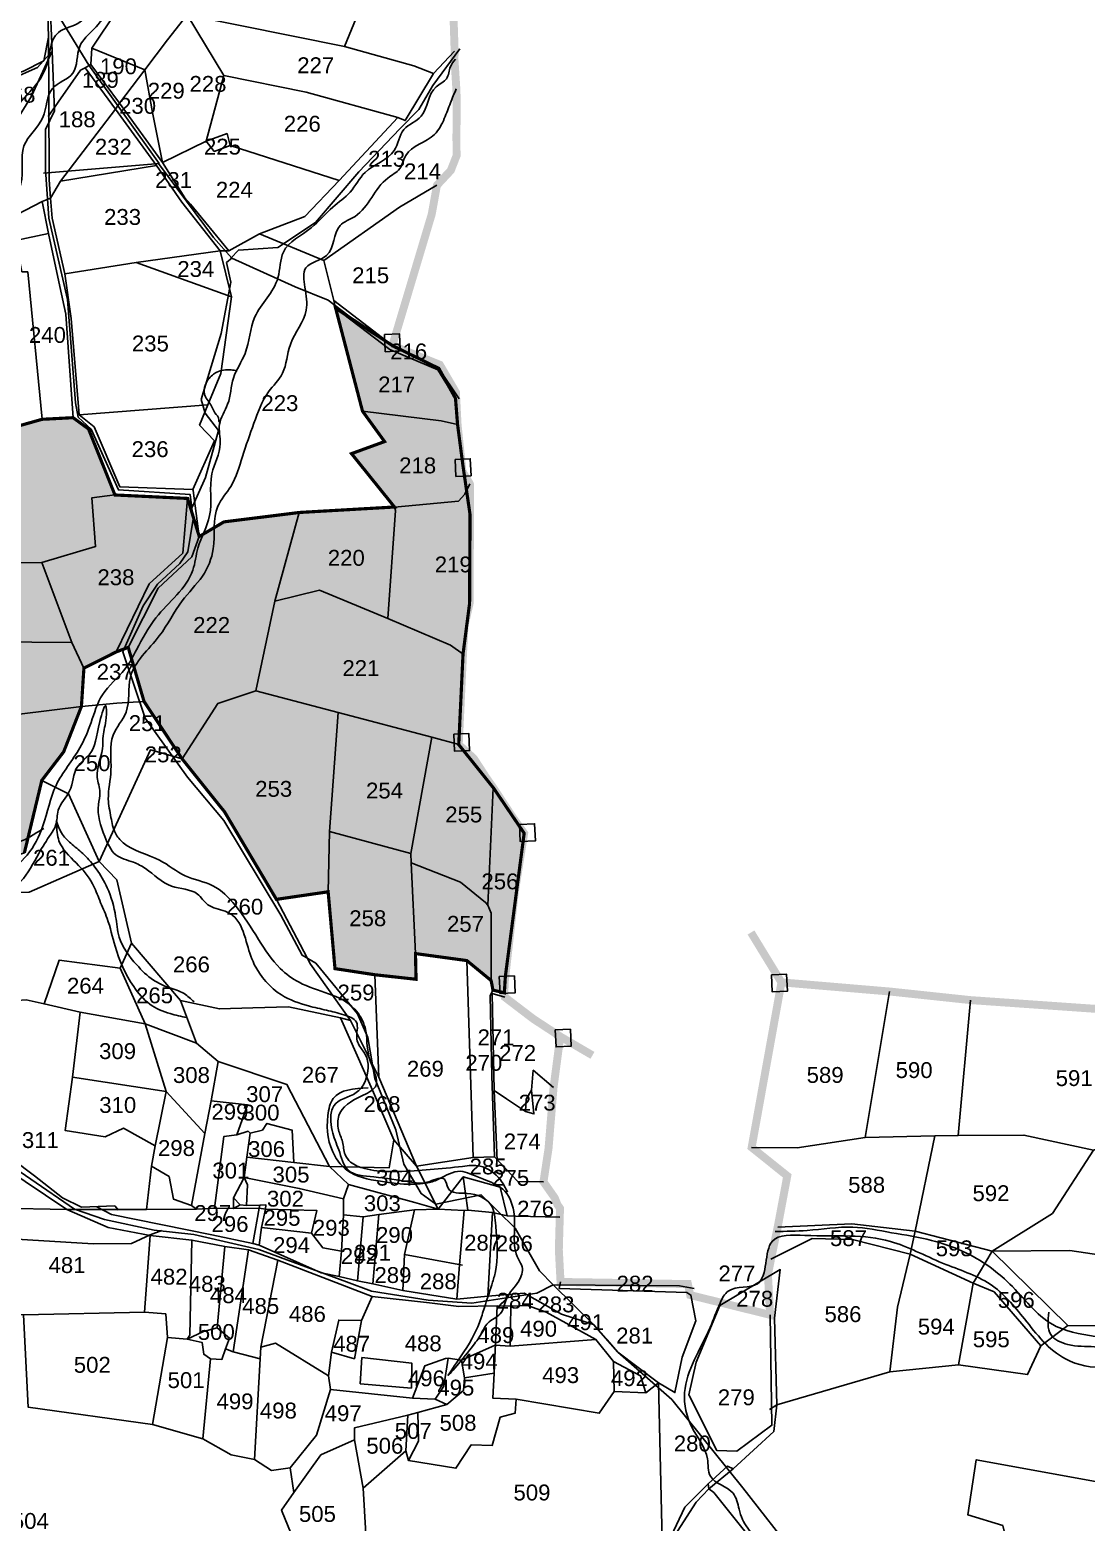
# Model space of a CAD drawing. Header units: inches. Extents: x 215816 to 245985, y 1583903 to 1595496.
# Drawn here: x 220175 to 221506, y 1591060 to 1592941 of the extents above; entities that cross this region are included whole.
import ezdxf
from ezdxf.enums import TextEntityAlignment as Align

# ---------------------------------------------------------------- set-up
doc = ezdxf.new("R2010")
doc.units = ezdxf.units.IN
doc.header["$MEASUREMENT"] = 0
doc.linetypes.add('ACAD_ISO03W100', pattern=[30, 12, -18])
for name, color, linetype in [('PLOT', 7, 'Continuous'), ('PLOTS NO', 7, 'Continuous'), ('ROAD', 1, 'Continuous'), ('STREAM', 4, 'Continuous'), ('VILLAGE BOUNDARY STONES', 1, 'Continuous'), ('VILLAGE BOUNDRY', 5, 'Continuous'), ('WUA -18', 3, 'Continuous')]:
    doc.layers.add(name, color=color, linetype=linetype)
doc.styles.get("Standard").update_dxf_attribs({"font": 'arial.ttf'})

msp = doc.modelspace()

# ---------------------------------------------------------------- hatches: boundary and pattern name
at = {"layer": 'PLOTS NO', "true_color": 0xa953a0}
h = msp.add_hatch(dxfattribs=at)
h.set_pattern_fill('ANSI31', color=215)
h.set_pattern_definition([(45, (0, 0), (-0.088388347648, 0.088388347648), [])])
h.paths.add_polyline_path([(219441.66712, 1591708.87065), (219470.60062, 1591798.39702), (219494.70745, 1591864.31565), (219509.18779, 1591911.7982), (219534.53348, 1591948.39123), (219537.81663, 1591952.25662), (219590.53406, 1591959.80847), (219617.65489, 1592011.04776), (219680.25442, 1592134.72129), (219697.43788, 1592151.76064), (219725.11271, 1592186.86885), (219752.43461, 1592230.55651), (219781.61884, 1592231.85958), (219809.06299, 1592279.57669), (219837.70397, 1592352.58557), (219883.89281, 1592358.64964), (219884.16386, 1592367.41228), (219895.21591, 1592541.63476), (219962.39773, 1592626.34209), (220025.20686, 1592653.64893), (220059.3187, 1592657.31302), (220086.51441, 1592670.68995), (220095.82113, 1592649.21114), (220051.20919, 1592621.31671), (220022.28261, 1592621.68557), (220004.41242, 1592612.58558), (220018.22205, 1592578.66546), (220028.64912, 1592561.97161), (220019.57566, 1592527.02976), (220016.59009, 1592489.7031), (220032.16413, 1592438.5934), (220052.4089, 1592439.16526), (220076.6151, 1592417.99642), (220190.44138, 1592450.09326), (220229.41132, 1592452.11039), (220248.8134, 1592437.89613), (220282.1631, 1592354.71345), (220373.69435, 1592350.34022), (220388.34985, 1592302.38162), (220419.53654, 1592320.80405), (220514.41793, 1592332.64372), (220634.35392, 1592339.53015), (220580.2183, 1592406.80597), (220621.88305, 1592421.99968), (220594.06781, 1592460.37138), (220560.23501, 1592590.05614), (220631.75937, 1592543.04888), (220690.26346, 1592514.2176), (220711.24998, 1592476.45909), (220713.8652, 1592443.35546), (220720.68341, 1592391.40297), (220729.59502, 1592329.89487), (220728.98391, 1592217.92842), (220720.72271, 1592154.07196), (220715.33527, 1592040.07082), (220758.88871, 1591985.73478), (220797.77086, 1591928.34778), (220774.07985, 1591748.09693), (220772.81468, 1591727.27974), (220758.45053, 1591730.64519), (220756.16311, 1591742.69422), (220725.58587, 1591767.88886), (220660.81642, 1591776.71608), (220661.55069, 1591744.33901), (220609.72756, 1591750.0203), (220559.41458, 1591757.72339), (220550.78284, 1591854.56788), (220485.59717, 1591845.04937), (220420.27635, 1591955.30234), (220366.71269, 1592022.174), (220318.77569, 1592094.48097), (220298.84951, 1592162.6384), (220283.51698, 1592156.80369), (220243.04457, 1592136.4884), (220239.90292, 1592088.15059), (220217.54477, 1592031.01012), (220189.98733, 1591994.98275), (220168.0427, 1591903.64825), (220055.38908, 1591851.02405), (219945.98416, 1591762.08612), (219857.25224, 1591623.23281), (219834.37568, 1591640.44105), (219802.66254, 1591651.61498), (219775.48284, 1591649.66489), (219690.04603, 1591671.13169), (219599.5175, 1591689.18622), (219546.4423, 1591686.99853), (219496.79148, 1591697.30306)])

# ---------------------------------------------------------------- linework, layer by layer
at = {"layer": 'PLOT'}
for points in [[(220118.4699, 1592872.01492), (220166.94002, 1592888.89249), (220192.39849, 1592901.92066), (220198.47202, 1592931.8082), (220197.59034, 1592961.60953), (220197.31797, 1592982.80859), (220194.66177, 1592997.04944), (220193.79604, 1593021.46669), (220199.75509, 1593023.75205), (220199.30923, 1593038.76471), (220211.58539, 1593045.37072), (220229.07053, 1593094.85777), (220266.2423, 1593094.13476), (220277.92367, 1593058.75771), (220260.03024, 1593032.15665), (220216.10119, 1592985.19407), (220201.08071, 1592984.74776), (220197.31797, 1592982.80859)], [(220625.56405, 1593051.66275), (220571.37003, 1592920.09952), (220658.95668, 1592895.43378), (220683.67189, 1592885.87785), (220710.18544, 1592913.86165)], [(220373.00179, 1592959.82967), (220348.27419, 1592928.45774), (220319.68893, 1592890.38515), (220287.70649, 1592848.59999), (220282.85527, 1592840.81887), (220213.67132, 1592750.27767), (220200.9437, 1592728.71361), (220190.5006, 1592724.70871), (220086.51441, 1592670.68995)], [(220120.83844, 1592073.453), (220239.90292, 1592088.15059), (220284.4331, 1592092.27286), (220318.77569, 1592094.48097), (220298.84951, 1592162.6384), (220336.52836, 1592237.12967), (220379.10224, 1592276.81534), (220388.34985, 1592302.38162), (220380.58697, 1592360.2865), (220380.07725, 1592361.45197), (220407.73043, 1592422.89866), (220388.84462, 1592442.64674), (220399.17969, 1592468.29803), (220415.44081, 1592507.83145), (220429.13397, 1592604.47909), (220414.61807, 1592662.22042), (220366.61113, 1592723.64028), (220334.60693, 1592769.89205), (220282.85527, 1592840.81887), (220244.41832, 1592893.1896), (220251.88632, 1592897.34651), (220253.22087, 1592917.87283), (220285.54368, 1592965.99331)], [(220571.37003, 1592920.09952), (220373.00179, 1592959.82967), (220419.23419, 1592883.38844), (220523.22715, 1592862.4036), (220638.46788, 1592830.48801), (220647.94819, 1592826.60215), (220683.67189, 1592885.87785)], [(220198.47202, 1592931.8082), (220198.71446, 1592857.3814), (220199.45025, 1592751.73462), (220200.9437, 1592728.71361), (220203.08522, 1592703.56613), (220218.94597, 1592633.39681), (220227.12517, 1592577.00392), (220236.88206, 1592455.77592), (220255.81291, 1592440.44955), (220288.12545, 1592365.08319), (220380.07725, 1592361.45197)], [(220253.22087, 1592917.87283), (220319.68893, 1592890.38515), (220329.27669, 1592836.90821), (220341.95437, 1592773.56997), (220397.18601, 1592800.47762), (220419.23419, 1592883.38844)], [(220244.41832, 1592893.1896), (220238.8105, 1592889.97815), (220197.97078, 1592831.8123)], [(220638.46788, 1592830.48801), (220564.62249, 1592750.87837), (220521.20533, 1592705.75715), (220464.29569, 1592683.93837), (220425.53986, 1592662.24977), (220377.19843, 1592721.39265), (220370.0484, 1592729.01131), (220341.95437, 1592773.56997), (220287.70649, 1592848.59999), (220251.88632, 1592897.34651)], [(220397.18601, 1592800.47762), (220423.37422, 1592810.17888), (220427.44949, 1592795.16542), (220407.35365, 1592787.69101), (220397.18601, 1592800.47762)], [(220427.44949, 1592795.16542), (220564.62249, 1592750.87837)], [(220213.67132, 1592750.27767), (220334.60693, 1592769.89205)], [(220634.35392, 1592339.53015), (220580.2183, 1592406.80597), (220621.88305, 1592421.99968), (220594.06781, 1592460.37138), (220560.23501, 1592590.05614), (220557.85415, 1592599.6963), (220545.47448, 1592650.30417), (220640.75032, 1592717.53466), (220687.87665, 1592745.00466)], [(220190.5006, 1592724.70871), (220198.35423, 1592684.44707), (220212.8559, 1592617.31735), (220220.27119, 1592582.51042), (220229.41132, 1592452.11039), (220248.8134, 1592437.89613), (220282.1631, 1592354.71345), (220373.69435, 1592350.34022), (220367.64849, 1592281.24448), (220325.34359, 1592242.54267), (220283.51698, 1592156.80369), (220243.04457, 1592136.4884)], [(220198.35423, 1592684.44707), (220156.79067, 1592675.39183), (220164.85195, 1592635.94046), (220172.2605, 1592635.79919), (220190.44138, 1592450.09326), (220229.41132, 1592452.11039)], [(220218.94597, 1592633.39681), (220308.97677, 1592647.66605), (220414.61807, 1592662.22042), (220425.53986, 1592662.24977), (220464.29569, 1592683.93837), (220545.47448, 1592650.30417)], [(220308.97677, 1592647.66605), (220429.13397, 1592604.47909)], [(220236.88206, 1592455.77592), (220399.17969, 1592468.29803)], [(220190.44138, 1592450.09326), (220076.6151, 1592417.99642)], [(220594.06781, 1592460.37138), (220693.20095, 1592448.10735), (220713.8652, 1592443.35546)], [(219945.98416, 1591762.08612), (219994.8138, 1591802.29679), (220055.38908, 1591851.02405), (220117.01114, 1591852.45564), (220174.20642, 1591854.09281), (220262.35538, 1591892.568), (220326.94256, 1592033.38072), (220366.71269, 1592022.174), (220411.63348, 1592091.80909), (220459.66854, 1592108.00204), (220483.6322, 1592220.78122), (220514.41793, 1592332.64372), (220634.35392, 1592339.53015), (220715.12874, 1592346.92469), (220723.14634, 1592355.57814), (220729.36018, 1592368.75846)], [(220189.92746, 1592269.70547), (220257.66545, 1592289.7606), (220253.10397, 1592351.24828), (220282.1631, 1592354.71345)], [(220626.13281, 1592199.10065), (220635.84406, 1592335.08398), (220634.35392, 1592339.53015)], [(220388.34985, 1592302.38162), (220419.53654, 1592320.80405), (220514.41793, 1592332.64372)], [(219809.06299, 1592279.57669), (219928.98654, 1592260.88825), (220025.26147, 1592229.501), (220040.56592, 1592221.70896), (220056.85922, 1592221.76734), (220082.29712, 1592213.91038), (220126.694, 1592169.50103), (220227.82899, 1592168.64694)], [(220332.92628, 1591534.58213), (220346.78545, 1591602.87538), (220320.39782, 1591688.3022), (220288.76966, 1591758.41843), (220302.94057, 1591789.84809), (220284.63059, 1591869.44595), (220262.35538, 1591892.568), (220223.60729, 1591977.94636), (220189.98733, 1591994.98275), (220217.54477, 1592031.01012), (220239.90292, 1592088.15059), (220243.04457, 1592136.4884), (220227.82899, 1592168.64694), (220189.92746, 1592269.70547), (220029.97692, 1592267.33049)], [(220720.72271, 1592154.07196), (220705.10332, 1592165.53504), (220626.13281, 1592199.10065), (220540.02871, 1592234.85553), (220483.6322, 1592220.78122)], [(220318.77569, 1592094.48097), (220366.71269, 1592022.174), (220420.27635, 1591955.30234), (220485.59717, 1591845.04937), (220528.43388, 1591763.43536), (220578.942, 1591692.44747), (220566.39088, 1591695.66897)], [(220681.61567, 1592049.45835), (220563.30049, 1592080.3852), (220459.66854, 1592108.00204)], [(220563.30049, 1592080.3852), (220552.46286, 1591930.7749), (220550.78284, 1591854.56788), (220559.41458, 1591757.72339), (220609.72756, 1591750.0203), (220661.55069, 1591744.33901), (220660.81642, 1591776.71608)], [(220733.59753, 1591519.5928), (220725.58587, 1591767.88886), (220660.81642, 1591776.71608), (220655.36168, 1591891.27944), (220655.17461, 1591902.75431), (220681.61567, 1592049.45835), (220715.33527, 1592040.07082)], [(219962.74121, 1591891.01343), (220043.62939, 1591895.39662), (220054.64545, 1591873.51345), (220088.08281, 1591878.47458), (220116.49022, 1591886.49404), (220168.0427, 1591903.64825), (220189.98733, 1591994.98275)], [(220655.36168, 1591891.27944), (220717.73527, 1591866.92142), (220749.15935, 1591841.21384), (220751.89018, 1591837.62588), (220758.88871, 1591985.73478)], [(220552.46286, 1591930.7749), (220655.17461, 1591902.75431)], [(220485.59717, 1591845.04937), (220550.78284, 1591854.56788)], [(220751.89018, 1591837.62588), (220756.37706, 1591827.46027), (220756.16311, 1591742.69422), (220725.58587, 1591767.88886)], [(220822.11779, 1591489.05418), (220789.61101, 1591489.3252), (220760.43309, 1591520.48758), (220733.59753, 1591519.5928), (220662.25859, 1591508.82222), (220633.67286, 1591541.91511), (220606.76791, 1591604.528), (220566.39088, 1591695.66897), (220500.69714, 1591709.56356), (220456.03603, 1591708.48733), (220413.86873, 1591707.00543), (220364.90906, 1591717.54282), (220302.94057, 1591789.84809)], [(220192.88653, 1591713.17828), (220211.9018, 1591768.5985), (220288.76966, 1591758.41843)], [(220609.72756, 1591750.0203), (220614.63274, 1591621.13966)], [(220756.16311, 1591742.69422), (220758.45053, 1591730.64519), (220772.81468, 1591727.27974)], [(219946.12316, 1591716.16878), (220022.20234, 1591732.91587), (220060.60813, 1591726.28683), (220099.45386, 1591726.80763), (220147.62529, 1591716.92222), (220170.18295, 1591718.38452), (220192.88653, 1591713.17828), (220238.19318, 1591703.04115), (220320.39782, 1591688.3022), (220384.88252, 1591663.71002), (220412.03401, 1591640.49761), (220498.792, 1591611.90616), (220552.51714, 1591508.51581), (220576.61101, 1591485.77369), (220659.84033, 1591462.86414), (220689.35994, 1591454.62467), (220721.09715, 1591495.33368), (220767.45708, 1591482.26926), (220776.35297, 1591446.25691), (220787.30369, 1591445.83563), (220842.63528, 1591444.58415)], [(220364.90906, 1591717.54282), (220384.88252, 1591663.71002)], [(220758.45053, 1591730.64519), (220755.04999, 1591723.64435), (220756.97662, 1591622.89394), (220760.43309, 1591520.48758)], [(220763.75324, 1591516.07777), (220760.10889, 1591604.09607), (220757.43931, 1591726.23919), (220773.28174, 1591721.88123)], [(221258.16405, 1591728.91215), (221227.65797, 1591544.98784)], [(221344.47069, 1591547.56492), (221360.14209, 1591718.06779)], [(220238.19318, 1591703.04115), (220228.55648, 1591620.99998), (220219.5371, 1591553.72737), (220269.99875, 1591545.85674), (220293.09837, 1591556.64373), (220332.92628, 1591534.58213)], [(220578.942, 1591692.44747), (220614.63274, 1591621.13966), (220662.25859, 1591508.82222), (220689.35994, 1591454.62467)], [(220412.03401, 1591640.49761), (220403.56407, 1591591.10998), (220395.28863, 1591549.97104), (220378.70971, 1591459.13724)], [(219857.25224, 1591623.23281), (219900.56497, 1591592.18669), (219951.79141, 1591576.99478), (219967.70098, 1591572.88257), (220027.8415, 1591554.56633), (220069.0535, 1591545.20565), (220093.49178, 1591545.36342), (220111.86684, 1591541.828), (220127.52106, 1591536.45986), (220180.93457, 1591496.74964), (220216.12732, 1591468.76334), (220240.0195, 1591457.10748), (220281.85831, 1591458.91425), (220286.64791, 1591453.36385)], [(220346.78545, 1591602.87538), (220228.55648, 1591620.99998)], [(220807.0406, 1591604.37803), (220809.17824, 1591629.70994), (220834.81793, 1591608.10208)], [(220346.78545, 1591602.87538), (220395.28863, 1591549.97104)], [(220760.10889, 1591604.09607), (220775.71144, 1591593.63855), (220799.5758, 1591577.50368), (220810.08231, 1591574.5555), (220807.0406, 1591604.37803), (220800.34942, 1591593.37171), (220799.5758, 1591577.50368)], [(220435.61674, 1591548.08332), (220448.96435, 1591586.26268), (220403.56407, 1591591.10998)], [(220384.86901, 1591454.77618), (220407.77044, 1591455.75633), (220431.50536, 1591455.46624), (220431.60957, 1591468.99337), (220445.15907, 1591494.32012), (220448.28657, 1591520.11189), (220452.33034, 1591550.21858), (220450.19405, 1591552.77492), (220435.61674, 1591548.08332), (220419.39082, 1591546.34867), (220407.77044, 1591455.75633)], [(220452.33034, 1591550.21858), (220467.98255, 1591554.19168), (220473.6657, 1591562.72596), (220505.58692, 1591554.05303), (220507.61503, 1591513.2369), (220448.28657, 1591520.11189)], [(221258.70333, 1591249.76825), (221268.10184, 1591330.92575), (221283.9575, 1591397.7003), (221290.26793, 1591426.74186), (221315.0751, 1591547.0063), (221227.65797, 1591544.98784), (221141.87404, 1591531.7341), (221084.42155, 1591532.43746)], [(222439.51024, 1591550.74282), (222322.04082, 1591463.01696), (222207.84107, 1591401.10307), (222221.94043, 1591381.32101), (222077.18785, 1591286.60781), (222026.40097, 1591269.45637), (222009.19822, 1591290.81063), (221996.00758, 1591306.69572), (221939.68355, 1591282.51213), (221859.65583, 1591281.55313), (221777.46001, 1591271.08033), (221701.42641, 1591278.52652), (221633.68969, 1591306.13987), (221482.7369, 1591307.92821), (221387.43406, 1591401.79817), (221290.26793, 1591426.74186), (221210.47742, 1591435.96055), (221117.22777, 1591431.99452)], [(221315.0751, 1591547.0063), (221344.47069, 1591547.56492), (221427.43782, 1591547.87692), (221515.28005, 1591529.10991), (221602.10983, 1591554.39476)], [(220328.10982, 1591508.86852), (220332.92628, 1591534.58213)], [(220552.51714, 1591508.51581), (220627.66985, 1591506.53528), (220633.67286, 1591541.91511)], [(221515.28005, 1591529.10991), (221463.46125, 1591449.20012), (221387.43406, 1591401.79817), (221363.40107, 1591361.41832), (221345.03228, 1591258.29301)], [(219410.62196, 1591450.13461), (219552.34135, 1591450.02437), (219619.76329, 1591450.71669), (219729.35997, 1591452.62979), (219922.3516, 1591453.63229), (220010.18069, 1591453.2489), (220030.38332, 1591453.48863), (220136.80281, 1591455.92218), (220221.65689, 1591454.0092), (220321.93149, 1591454.28405), (220384.86901, 1591454.77618), (220378.70971, 1591459.13724), (220355.8085, 1591467.38694), (220350.57096, 1591495.63196), (220328.10982, 1591508.86852), (220321.93149, 1591454.28405)], [(220142.00934, 1591507.58378), (220221.65689, 1591454.0092), (220273.49931, 1591431.49608), (220326.6847, 1591421.4017), (220379.22236, 1591415.66401), (220420.60741, 1591407.40745), (220450.24284, 1591403.53415), (220487.5225, 1591390.18644), (220606.40737, 1591344.64122), (220678.45282, 1591336.5731), (220715.34654, 1591331.86908), (220763.9244, 1591332.87737), (220780.98402, 1591332.48428), (220802.04082, 1591333.13574), (220825.32563, 1591324.85824), (220888.09909, 1591290.41923), (220910.42912, 1591262.72194), (220944.16254, 1591244.69828), (220950.90763, 1591223.29963), (220967.00407, 1591235.59159), (220987.81578, 1591223.32009), (220997.03672, 1591268.0356), (221013.90254, 1591313.65774), (221007.91186, 1591346.2197), (221002.67906, 1591349.61361), (220841.9914, 1591354.45897), (220843.62902, 1591362.86371)], [(220507.61503, 1591513.2369), (220552.51714, 1591508.51581)], [(220431.60957, 1591468.99337), (220440.13108, 1591460.11289), (220447.83373, 1591459.18107), (220448.96968, 1591485.19504), (220445.15907, 1591494.32012)], [(220445.15907, 1591494.32012), (220514.4152, 1591480.70674), (220570.21937, 1591467.5946), (220569.94909, 1591447.23107), (220567.70068, 1591401.6651), (220564.78261, 1591369.91396)], [(220721.09715, 1591495.33368), (220726.90597, 1591453.23296)], [(220576.61101, 1591485.77369), (220570.21937, 1591467.5946)], [(220259.18971, 1591457.66651), (220277.68086, 1591447.79038), (220404.40852, 1591422.21229), (220455.80556, 1591411.51111), (220463.83411, 1591409.33378), (220541.7898, 1591374.18321), (220564.78261, 1591369.91396), (220587.942, 1591364.15331), (220606.90673, 1591360.50357), (220644.75661, 1591352.20392), (220712.86881, 1591341.28265), (220751.89123, 1591345.11134), (220797.66089, 1591348.92031), (220844.62378, 1591322.21179), (220885.21479, 1591309.03625), (220902.21264, 1591290.06726), (220915.97739, 1591274.40465), (220967.00407, 1591235.59159)], [(220440.13108, 1591460.11289), (220431.50536, 1591455.46624)], [(220463.83411, 1591409.33378), (220466.6915, 1591431.44672), (220471.91205, 1591454.64294), (220463.94351, 1591455.81804), (220431.50536, 1591455.46624)], [(220447.83373, 1591459.18107), (220464.67352, 1591459.48862), (220472.17487, 1591460.20626), (220471.91205, 1591454.64294)], [(220455.80556, 1591411.51111), (220463.94351, 1591455.81804), (220464.67352, 1591459.48862)], [(220471.91205, 1591454.64294), (220536.60547, 1591452.74798), (220529.86706, 1591424.14844), (220466.6915, 1591431.44672)], [(220569.94909, 1591447.23107), (220594.92198, 1591444.83439), (220614.75846, 1591447.96035), (220659.61004, 1591453.89409), (220689.35994, 1591454.62467), (220722.03268, 1591452.81171), (220726.90597, 1591453.23296), (220757.80568, 1591450.53944), (220776.35297, 1591446.25691)], [(220659.61004, 1591453.89409), (220646.84316, 1591397.44595), (220644.75661, 1591352.20392)], [(220722.03268, 1591452.81171), (220716.32015, 1591384.45858), (220712.86881, 1591341.28265)], [(220594.92198, 1591444.83439), (220587.942, 1591364.15331)], [(220606.90673, 1591360.50357), (220614.75846, 1591447.96035)], [(220751.89123, 1591345.11134), (220757.80568, 1591450.53944)], [(220326.6847, 1591421.4017), (220319.34097, 1591324.59825)], [(220373.18711, 1591290.53692), (220376.6475, 1591295.82093), (220379.22236, 1591415.66401)], [(220529.86706, 1591424.14844), (220543.97322, 1591405.90529), (220567.70068, 1591401.6651)], [(221108.75792, 1591391.46654), (221160.59968, 1591417.47194), (221211.35958, 1591416.2032), (221283.9575, 1591397.7003), (221363.40107, 1591361.41832), (221389.97435, 1591350.23782), (221448.66985, 1591282.15593), (221482.7369, 1591307.92821)], [(220420.60741, 1591407.40745), (220411.1401, 1591305.15788)], [(220431.03514, 1591274.923), (220450.24284, 1591403.53415)], [(220646.84316, 1591397.44595), (220720.22167, 1591383.81775)], [(221387.43406, 1591401.79817), (221485.24244, 1591402.39111), (221617.5705, 1591382.63144), (221868.96425, 1591357.27716), (221955.91982, 1591393.62285), (222055.2025, 1591361.06357), (222114.51088, 1591369.37372), (222207.84107, 1591401.10307)], [(220487.5225, 1591390.18644), (220466.14225, 1591280.82106)], [(221614.95701, 1590754.6531), (221531.85583, 1590775.38347), (221472.46416, 1590825.73232), (221338.51887, 1590859.10622), (221253.91657, 1590888.54752), (221136.28704, 1591002.94062), (221111.18013, 1591004.80554), (221036.70368, 1591097.61102), (221030.52354, 1591102.18729), (221029.4953, 1591108.48651), (221053.89389, 1591130.85085), (221053.89389, 1591130.85085), (221061.14236, 1591127.44203), (221112.449, 1591174.5222), (221116.18716, 1591207.90784), (221113.16997, 1591317.35405), (221120.52304, 1591378.52118), (221044.48222, 1591333.32261), (221014.43482, 1591261.81108), (221005.43812, 1591220.72572), (221040.33795, 1591150.46218), (221065.76774, 1591149.73138), (221109.87875, 1591182.30699), (221107.68166, 1591321.38975)], [(219918.25464, 1591358.79095), (219907.76611, 1591224.61238), (219966.20118, 1591218.08537), (220034.99577, 1591241.62193), (220068.38098, 1591312.91257), (220125.89811, 1591322.23167), (220166.88715, 1591321.50367), (220319.34097, 1591324.59825), (220346.12928, 1591322.50533), (220348.5432, 1591293.01208), (220329.31944, 1591183.04834), (220172.9268, 1591204.93561), (220166.88715, 1591321.50367)], [(220551.10572, 1591244.43915), (220555.06665, 1591274.18632), (220564.2395, 1591314.74554), (220592.66373, 1591314.14102), (220606.40737, 1591344.64122)], [(220911.14372, 1591224.80097), (220892.4331, 1591197.46899), (220787.54065, 1591215.16775), (220758.16171, 1591216.48918), (220760.05613, 1591247.843), (220763.9244, 1591332.87737)], [(220780.98402, 1591332.48428), (220779.97823, 1591281.8868)], [(220348.5432, 1591293.01208), (220373.18711, 1591290.53692), (220393.90292, 1591300.28464), (220411.1401, 1591305.15788), (220426.50847, 1591292.09698), (220421.35527, 1591278.73535), (220417.03099, 1591265.20556), (220402.41614, 1591265.98927), (220393.94419, 1591271.7664), (220392.05624, 1591286.4551), (220373.18711, 1591290.53692)], [(220592.66373, 1591314.14102), (220583.82481, 1591266.10211), (220555.06665, 1591274.18632)], [(220685.72729, 1591215.11943), (220656.94488, 1591216.41046), (220553.71413, 1591227.25838), (220551.10572, 1591244.43915), (220484.33853, 1591285.68178), (220466.14225, 1591280.82106), (220464.96056, 1591266.04722), (220458.04406, 1591139.03501), (220428.44892, 1591145.0976), (220392.68569, 1591165.19135), (220329.31944, 1591183.04834)], [(220718.8786, 1591264.4431), (220761.21623, 1591283.15489), (220779.97823, 1591281.8868), (220888.09909, 1591290.41923)], [(221448.66985, 1591282.15593), (221432.12347, 1591246.15569), (221345.03228, 1591258.29301), (221258.70333, 1591249.76825), (221116.18716, 1591207.90784), (221107.07605, 1591201.99062)], [(220402.41614, 1591265.98927), (220392.68569, 1591165.19135)], [(220421.35527, 1591278.73535), (220431.03514, 1591274.923), (220464.96056, 1591266.04722)], [(220598.167, 1591045.52971), (220594.87359, 1591102.79481), (220584.05127, 1591163.67644), (220584.09756, 1591179.13562), (220651.14976, 1591195.01043), (220663.89866, 1591198.15587), (220700.27487, 1591208.24464), (220721.33564, 1591225.91), (220722.45168, 1591242.15301), (220718.8786, 1591264.4431), (220702.20836, 1591266.64295), (220696.41566, 1591231.42179), (220685.72729, 1591215.11943), (220700.27487, 1591208.24464)], [(220593.41847, 1591267.80036), (220656.15591, 1591260.69798), (220655.69178, 1591229.09287), (220591.15434, 1591234.50889), (220593.41847, 1591267.80036)], [(220656.94488, 1591216.41046), (220672.68099, 1591257.32963), (220698.525, 1591266.51349), (220702.20836, 1591266.64295)], [(220722.45168, 1591242.15301), (220760.05613, 1591247.843)], [(220950.90763, 1591223.29963), (220911.14372, 1591224.80097), (220910.42912, 1591262.72194)], [(220553.71413, 1591227.25838), (220536.23165, 1591169.78357), (220502.9262, 1591128.58799), (220479.42676, 1591125.24156), (220458.04406, 1591139.03501)], [(220562.50475, 1590969.96405), (220760.12245, 1590942.03906), (220778.40712, 1590969.05828), (220876.41799, 1590976.55379), (220972.07451, 1591019.29687), (220967.00407, 1591235.59159)], [(220787.54065, 1591215.16775), (220786.64534, 1591197.55611), (220767.65071, 1591192.23316), (220757.60927, 1591156.88266), (220730.97102, 1591157.53585), (220711.74083, 1591127.98557), (220652.01806, 1591137.95382), (220648.58624, 1591149.909), (220651.14976, 1591195.01043)], [(220652.01806, 1591137.95382), (220664.62715, 1591162.0754), (220663.89866, 1591198.15587)], [(220502.9262, 1591128.58799), (220507.59346, 1591097.62028), (220541.61912, 1591144.75508), (220584.05127, 1591163.67644)], [(220648.58624, 1591149.909), (220594.87359, 1591102.79481)], [(221816.59475, 1590951.04247), (221831.00932, 1591034.99558), (221767.00367, 1591054.66862), (221750.48761, 1591085.57952), (221535.99611, 1591107.99163), (221367.39609, 1591138.79976), (221356.7116, 1591069.46665), (221400.89672, 1591055.8073), (221426.46067, 1590952.11951), (221479.61491, 1590947.78387), (221675.2366, 1590939.0706)], [(221029.4953, 1591108.48651), (221000.18918, 1591078.92934), (220972.07451, 1591019.29687), (221014.64816, 1591085.25338), (221030.52354, 1591102.18729), (221061.14236, 1591127.44203)], [(220507.59346, 1591097.62028), (220492.15709, 1591075.40752), (220523.90166, 1590997.07972), (220571.39498, 1590993.5467)]]:
    msp.add_lwpolyline(points, dxfattribs=at)
at = {"layer": 'ROAD'}
for points in [[(219967.80302, 1593149.0354), (219945.2187, 1593102.4252), (219947.2665, 1592995.60192), (219950.01459, 1592942.31146), (219965.93684, 1592882.97862), (220001.0807, 1592888.59981), (220052.80885, 1592886.1207), (220099.97648, 1592870.17674), (220124.55129, 1592867.08095), (220184.49072, 1592893.49154), (220203.18299, 1592913.91273), (220200.28098, 1592981.64825), (220194.65886, 1593030.04293)], [(220192.17287, 1592760.49244), (220328.10608, 1592771.63715), (220337.7412, 1592772.55073), (220249.44003, 1592896.47863), (220201.45242, 1592974.73892)], [(220113.01591, 1592754.34514), (220177.13412, 1592857.32419), (220203.18299, 1592913.91273)], [(220203.18299, 1592913.91273), (220205.96973, 1592838.94662), (220194.57137, 1592815.1523), (220194.76158, 1592764.57371), (220198.9626, 1592703.54969), (220222.56174, 1592601.1695), (220232.3056, 1592470.94156), (220235.85626, 1592452.59934), (220252.00121, 1592437.62682), (220286.62133, 1592361.08883), (220376.97097, 1592355.19916), (220380.89515, 1592324.21841), (220373.96403, 1592283.11557), (220363.9972, 1592268.36187), (220335.82003, 1592242.40979), (220317.63801, 1592215.0577), (220292.09708, 1592156.93894), (220320.21562, 1592073.29616), (220373.44344, 1591999.08351), (220419.48522, 1591944.29435), (220490.99241, 1591825.05271), (220517.85118, 1591774.65063), (220535.40291, 1591764.58185), (220587.98164, 1591700.73912), (220600.63138, 1591671.05558), (220609.66188, 1591619.3695), (220636.12066, 1591554.74344), (220646.17909, 1591511.13695), (220668.16372, 1591474.25041), (220686.56171, 1591460.75588), (220743.71051, 1591472.58818), (220786.61756, 1591430.55583), (220817.10658, 1591376.88966), (220834.1613, 1591359.18553), (220993.53879, 1591357.80753), (221012.16514, 1591354.57676)], [(220428.02687, 1592653.14433), (220437.77049, 1592663.28144), (220487.38494, 1592666.70947), (220534.81662, 1592698.07811), (220589.26143, 1592761.87452), (220641.28484, 1592816.04109), (220665.1918, 1592840.63599), (220682.53998, 1592870.7593), (220716.8832, 1592917.16468)], [(220337.06703, 1592772.29913), (220406.29864, 1592679.01957), (220429.48566, 1592652.97256), (220509.2598, 1592617.12002), (220550.9973, 1592600.23143), (220601.87272, 1592561.15411), (220634.60879, 1592540.01843), (220672.00285, 1592523.08297), (220690.26346, 1592514.2176), (220716.04006, 1592476.04066)], [(220429.99142, 1592653.55859), (220422.50223, 1592647.65695), (220428.21799, 1592622.73849), (220415.83284, 1592558.28314), (220390.84772, 1592475.10969), (220395.73972, 1592457.88234), (220412.47629, 1592436.09547), (220396.20243, 1592376.84647), (220380.09932, 1592340.99357), (220377.63124, 1592336.52193)], [(220557.85415, 1592599.6963), (220631.75937, 1592543.04888)], [(220560.23501, 1592590.05614), (220628.48609, 1592538.10595), (220688.84011, 1592512.33726), (220711.24998, 1592476.45909)], [(220834.1613, 1591359.18553), (220813.67024, 1591348.91127), (220731.75043, 1591336.22522), (220676.89876, 1591340.0265), (220605.48883, 1591351.42232), (220573.92472, 1591362.97675), (220463.48536, 1591403.76635), (220381.58243, 1591422.56667), (220331.65578, 1591428.0786), (220269.10012, 1591441.59366), (220231.04594, 1591454.72014), (220120.83478, 1591530.22806)], [(219389.11515, 1591323.75034), (219504.21841, 1591320.14362), (219553.77487, 1591326.91946), (219620.45268, 1591367.92292), (219710.98875, 1591386.03507), (219745.13877, 1591400.56111), (219864.50217, 1591412.35514), (219985.31721, 1591425.73502), (220137.32156, 1591418.0035), (220254.49348, 1591410.68652), (220303.18153, 1591411.33937), (220326.67126, 1591422.27502), (220341.28192, 1591427.49054)], [(220834.1613, 1591359.18553), (220885.21479, 1591309.03625), (220915.97739, 1591274.40465), (220983.71026, 1591214.62209), (221073.37413, 1591103.5295), (221140.89342, 1591016.90888), (221198.75699, 1590954.49354), (221275.28673, 1590896.23544), (221337.04469, 1590864.44257), (221401.27841, 1590800.09578), (221437.11043, 1590759.22476), (221479.52378, 1590728.24974)]]:
    msp.add_lwpolyline(points, dxfattribs=at)
at = {"layer": 'STREAM'}
for points in [[(220685.85843, 1593549.52802), (220674.55316, 1593494.33303), (220653.0643, 1593461.61796), (220605.93774, 1593433.75646), (220569.40872, 1593389.61608), (220553.12031, 1593351.13493), (220522.17397, 1593308.82375), (220486.78905, 1593230.3959), (220459.17773, 1593192.46769), (220378.57537, 1593123.59342), (220331.89525, 1593082.90616), (220293.79151, 1593042.74528), (220260.72173, 1593008.45461), (220237.79293, 1592950.43514), (220210.82711, 1592937.5874), (220195.14266, 1592893.48778), (220160.17232, 1592846.41), (220131.66271, 1592802.15079), (220100.11245, 1592765.45807), (220043.90936, 1592743.18958), (219940.91914, 1592719.1985), (219908.46341, 1592710.69256), (219837.46461, 1592711.40372), (219749.75288, 1592683.14145), (219701.76146, 1592656.83643), (219643.08534, 1592626.69504), (219573.71158, 1592559.38064), (219508.40599, 1592539.41745), (219449.9722, 1592511.75676), (219334.21811, 1592488.92752), (219257.70718, 1592486.56985), (219122.06377, 1592525.03562), (219052.95993, 1592570.28922), (219011.98814, 1592586.45468), (218951.78976, 1592574.593), (218863.22386, 1592560.43183), (218755.1978, 1592544.31761), (218692.54575, 1592547.87133), (218642.56408, 1592591.86171), (218569.47396, 1592609.58856), (218494.41408, 1592637.99275), (218417.0134, 1592663.4697), (218359.90147, 1592673.04029), (218289.35582, 1592679.41712), (218227.68226, 1592684.77873), (218177.81624, 1592694.54879)], [(220693.29547, 1593520.6654), (220684.45378, 1593488.60436), (220677.24044, 1593459.23667), (220672.33751, 1593441.7651), (220639.9802, 1593412.42502), (220625.23966, 1593404.77843), (220612.81437, 1593379.5458), (220593.31526, 1593360.98575), (220580.19095, 1593341.61837), (220559.84272, 1593327.38815), (220542.86606, 1593285.41915), (220521.46347, 1593255.82119), (220505.41899, 1593223.6681), (220493.26568, 1593198.32539), (220443.51086, 1593153.83893), (220408.19222, 1593114.8872), (220383.76672, 1593088.7971), (220355.65709, 1593060.64616), (220331.51639, 1593037.56259), (220291.86431, 1592993.8765), (220255.70343, 1592941.85355), (220237.79638, 1592920.0962), (220229.13929, 1592886.39796), (220203.43175, 1592867.0867), (220191.42761, 1592830.57315), (220167.51391, 1592794.57573), (220163.72708, 1592747.02435), (220102.45961, 1592704.06406), (220040.70463, 1592684.54642), (220003.49026, 1592672.74057), (219906.00959, 1592639.33691), (219801.74721, 1592595.0156), (219732.95625, 1592580.0857), (219635.9382, 1592523.79697), (219592.02015, 1592480.49398), (219567.39535, 1592455.93008), (219511.13166, 1592451.18321), (219452.29556, 1592403.86209), (219375.93582, 1592360.78662), (219291.70346, 1592352.41819), (219227.86564, 1592329.4555), (219145.53741, 1592307.34323), (219041.62356, 1592255.21602), (218990.36259, 1592221.95401), (218922.14957, 1592184.27039), (218863.02928, 1592130.79113), (218840.41681, 1592086.20472), (218813.11583, 1592046.43707), (218798.96608, 1591986.80859), (218781.62917, 1591911.73055), (218766.54521, 1591861.33485), (218767.25683, 1591832.87414), (218763.36916, 1591794.71055), (218750.10327, 1591765.85906), (218734.08782, 1591723.80194), (218718.6201, 1591669.47837), (218705.83266, 1591605.21831), (218671.70026, 1591555.64813), (218625.72856, 1591494.64325), (218600.68054, 1591479.55795), (218603.71357, 1591436.67529), (218617.65451, 1591425.00687), (218607.14491, 1591384.8716), (218597.29293, 1591342.53098), (218595.51302, 1591307.2549), (218600.97485, 1591259.61133), (218597.68466, 1591208.06619), (218588.99861, 1591164.66029), (218583.75626, 1591144.31387), (218576.04728, 1591116.59451), (218623.16646, 1591075.6803), (218693.05363, 1591038.77683), (218717.15362, 1591012.47773), (218726.66957, 1590987.20351), (218744.72022, 1590946.10874), (218741.82421, 1590910.78282), (218734.95748, 1590889.24653), (218722.99364, 1590869.15867), (218714.20378, 1590853.12326), (218710.41155, 1590837.86968), (218705.19409, 1590816.9657)], [(220711.08486, 1592903.76308), (220704.91791, 1592894.52352), (220700.01217, 1592879.36414), (220686.90746, 1592869.2172), (220667.81543, 1592831.99264), (220646.23069, 1592815.29173), (220634.05289, 1592788.8514), (220597.38376, 1592761.21343), (220578.55075, 1592736.46799), (220556.6657, 1592717.56241), (220529.48694, 1592691.51991), (220494.36922, 1592660.86804), (220487.45, 1592628.28796), (220458.53308, 1592579.07739), (220446.03127, 1592533.10053), (220431.46432, 1592502.08162), (220424.1649, 1592469.08616), (220413.92676, 1592443.83345), (220414.81958, 1592419.37115), (220404.35052, 1592381.45326), (220401.45683, 1592328.66259), (220386.69635, 1592287.85817), (220380.29334, 1592259.85285), (220333.7976, 1592199.90672), (220309.44675, 1592159.62993), (220294.59869, 1592135.07091), (220266.37787, 1592102.90528), (220251.99833, 1592067.85291), (220238.06374, 1592036.1437), (220207.97834, 1591988.60135), (220191.41197, 1591937.67089), (220171.37478, 1591900.77284), (220142.89839, 1591874.33086), (220103.85088, 1591838.99534), (220059.61539, 1591822.6826), (220033.78798, 1591815.47575), (220006.85202, 1591797.38652), (219981.76879, 1591780.65447), (219954.69911, 1591758.41727), (219937.8563, 1591735.68088), (219908.40416, 1591679.70996), (219887.84165, 1591654.57718), (219866.48881, 1591618.57622), (219854.94517, 1591584.28771), (219826.79615, 1591535.32972), (219813.34649, 1591522.30326), (219782.58906, 1591518.38103), (219751.93926, 1591504.90519), (219735.94002, 1591470.41772), (219713.70102, 1591447.12177), (219709.99139, 1591414.91777), (219698.13778, 1591373.28729), (219687.1313, 1591341.25306), (219626.8956, 1591295.03381), (219613.35151, 1591251.23021), (219612.12879, 1591205.53154), (219596.72333, 1591148.60366), (219583.71793, 1591129.27629), (219544.94385, 1591138.95605), (219553.97833, 1591101.05102), (219552.69812, 1591074.91152), (219540.95785, 1591063.79139), (219539.00872, 1591034.36172)], [(220712.03594, 1592866.39696), (220704.94977, 1592848.91274), (220697.13855, 1592829.12089), (220684.78189, 1592809.12608), (220648.69808, 1592782.69399), (220640.95522, 1592766.00781), (220625.9572, 1592754.1687), (220584.62323, 1592705.88053), (220565.88777, 1592694.28823), (220548.92009, 1592656.59066), (220522.69673, 1592641.14775), (220521.52084, 1592616.48112), (220523.22444, 1592587.5994), (220503.19978, 1592544.51497), (220493.17513, 1592508.08601), (220475.68987, 1592484.55237), (220457.32639, 1592445.10538), (220442.78057, 1592403.18318), (220428.04616, 1592365.48565), (220411.68874, 1592340.41494), (220406.09139, 1592286.89949), (220392.27261, 1592252.41768), (220366.66073, 1592221.11326), (220337.9149, 1592176.96961), (220301.571, 1592125.07877), (220296.16457, 1592081.05197), (220279.83518, 1592052.08466), (220277.15828, 1592007.78062), (220273.79424, 1591971.41905), (220277.1534, 1591948.31405), (220282.68743, 1591928.62828), (220292.54161, 1591916.44412), (220338.43849, 1591894.38758), (220370.56438, 1591874.8925), (220405.3808, 1591862.16182), (220433.74662, 1591837.51563), (220462.92664, 1591794.634), (220490.53653, 1591758.06845), (220514.26272, 1591740.5238), (220584.26565, 1591706.77364), (220597.27788, 1591683.4352), (220602.64539, 1591645.138), (220610.28388, 1591608.75334), (220592.18917, 1591596.98234), (220564.35509, 1591572.48455), (220563.82711, 1591554.5214), (220568.82207, 1591539.46258), (220572.20217, 1591523.335), (220578.93651, 1591514.00146), (220596.92388, 1591505.83481), (220612.01968, 1591502.85447), (220638.65596, 1591502.0505), (220720.22082, 1591508.56337), (220742.15204, 1591508.87815), (220767.86931, 1591491.42243), (220776.86117, 1591476.20983)], [(220435.98085, 1592511.1181), (220428.39259, 1592512.34149), (220410.32919, 1592509.40468), (220404.94214, 1592505.89776), (220395.85878, 1592492.85262), (220394.91477, 1592482.15916), (220402.91812, 1592468.45677), (220408.2034, 1592458.32547), (220412.99979, 1592449.59252), (220413.54562, 1592446.91857), (220414.70584, 1592446.40229)], [(219948.03203, 1591749.68549), (219968.23112, 1591762.38526), (219984.05459, 1591777.33059), (220007.56808, 1591788.75446), (220036.65667, 1591807.54667), (220047.36379, 1591815.6567), (220091.12473, 1591820.45839), (220104.33175, 1591821.04808), (220122.99978, 1591836.12042), (220139.94788, 1591848.67502), (220163.33826, 1591867.41622), (220186.20387, 1591902.89925), (220201.204, 1591927.16476), (220207.42869, 1591938.22351), (220210.64941, 1591957.28461), (220225.05397, 1591981.63967), (220234.89667, 1592011.98066), (220249.48287, 1592027.27758), (220263.10813, 1592069.30506), (220270.56855, 1592089.16568), (220271.05423, 1592073.72809), (220267.37805, 1592051.18866), (220266.27454, 1592034.86644), (220259.72701, 1591998.82682), (220263.22044, 1591979.8621), (220261.2498, 1591964.72163), (220269.37957, 1591924.29193), (220283.23165, 1591901.31467), (220305.44371, 1591891.72902), (220320.44466, 1591884.05892), (220353.48815, 1591861.63055), (220386.09889, 1591851.69556), (220399.32176, 1591838.25055), (220420.86082, 1591830.05875), (220433.00811, 1591822.46464), (220447.67891, 1591791.92538), (220457.75814, 1591763.09454), (220492.03932, 1591724.60797), (220525.86862, 1591710.82732), (220548.58217, 1591705.33462), (220570.66026, 1591699.48818), (220586.36926, 1591690.4293), (220587.00111, 1591668.98486), (220589.96337, 1591660.98355), (220597.63485, 1591649.61373), (220597.24234, 1591615.59738), (220586.15197, 1591601.43779), (220557.91019, 1591584.88567), (220554.05633, 1591569.09713), (220555.72715, 1591553.55526), (220559.52787, 1591541.36192), (220564.30353, 1591529.21212), (220575.54258, 1591504.14216), (220608.50448, 1591495.20291), (220652.73916, 1591489.04441), (220676.56413, 1591487.83079), (220690.67479, 1591492.69029), (220717.27115, 1591502.33672), (220729.45488, 1591499.30195), (220746.37678, 1591492.24928), (220770.69471, 1591479.996), (220784.6592, 1591451.66397), (220790.60552, 1591391.41565), (220795.26519, 1591381.86341), (220790.89181, 1591363.86116), (220775.59968, 1591341.70573), (220767.65155, 1591322.80627), (220751.8955, 1591311.04111), (220743.70096, 1591297.6615), (220733.61453, 1591282.89605), (220702.07584, 1591245.37477), (220717.64947, 1591268.5188), (220741.43818, 1591311.87557), (220747.76134, 1591330.70245), (220756.91392, 1591359.09062), (220761.13623, 1591373.91959), (220762.05468, 1591433.43645), (220755.65169, 1591460.15402), (220726.03264, 1591474.44801), (220701.97567, 1591480.85677), (220697.22901, 1591492.35719), (220678.79216, 1591489.58191), (220655.8346, 1591485.95412), (220616.59059, 1591489.73273), (220574.28279, 1591503.78551), (220559.51133, 1591521.01984), (220550.3671, 1591572.66644), (220557.22431, 1591594.11993), (220601.20816, 1591607.69908)], [(220208.24308, 1591944.47742), (220216.0764, 1591926.73699), (220228.37061, 1591914.22081), (220243.37171, 1591901.15547), (220258.58181, 1591883.40942), (220272.38746, 1591859.57059), (220283.04959, 1591823.5313), (220287.56025, 1591797.60245), (220309.61896, 1591762.49792), (220330.59236, 1591743.33418), (220350.129, 1591733.82139), (220369.24141, 1591726.29967), (220381.78067, 1591715.80444)], [(220208.65199, 1591940.45517), (220211.63008, 1591918.81294), (220233.32627, 1591890.97137), (220253.94392, 1591864.75669), (220262.9304, 1591843.71773), (220272.32618, 1591821.02202), (220282.27426, 1591785.95586), (220305.73888, 1591735.18559), (220326.1774, 1591712.98294), (220351.52213, 1591701.04946), (220372.87247, 1591695.97269)], [(219866.25793, 1591878.53001), (219870.2091, 1591885.52188), (219892.21675, 1591884.37469), (219914.17694, 1591884.29028), (219933.46078, 1591886.85517), (219957.28824, 1591887.91906), (219969.28736, 1591886.53797), (219987.10653, 1591883.71287), (220002.42416, 1591884.3968), (220012.50302, 1591887.82859), (220041.0773, 1591887.61355), (220059.53468, 1591884.81695), (220098.21629, 1591887.39602), (220120.29986, 1591884.54834), (220132.54526, 1591903.0652), (220166.97433, 1591919.72423), (220182.98556, 1591928.74546), (220192.33129, 1591934.27434)], [(222959.62426, 1590397.54059), (222926.61845, 1590419.53064), (222879.19457, 1590422.89821), (222821.46807, 1590431.59551), (222759.22448, 1590432.16832), (222743.5044, 1590434.18124), (222693.86501, 1590418.86173), (222638.32803, 1590399.01275), (222604.44534, 1590365.50389), (222582.27403, 1590356.59112), (222508.56461, 1590371.88514), (222439.76377, 1590389.53443), (222403.74127, 1590410.78032), (222362.67938, 1590439.50673), (222322.84134, 1590464.23896), (222252.18188, 1590508.74171), (222201.40524, 1590539.38473), (222152.40059, 1590571.32576), (222110.38299, 1590595.47716), (222081.8015, 1590614.00807), (222048.65986, 1590639.03927), (222021.71682, 1590648.19689), (221979.7696, 1590665.52156), (221943.54568, 1590677.61675), (221891.52892, 1590699.19728), (221855.71801, 1590708.8731), (221811.18297, 1590709.0177), (221731.33717, 1590721.29823), (221695.72998, 1590726.41231), (221645.59945, 1590735.7535), (221617.03943, 1590746.97199), (221568.02969, 1590754.3786), (221519.66323, 1590772.02611), (221463.98934, 1590803.05992), (221443.57412, 1590809.46174), (221407.88772, 1590802.68805), (221384.77043, 1590787.63857), (221378.63866, 1590767.86246), (221367.67521, 1590760.66901), (221320.02477, 1590773.80922), (221289.36689, 1590791.0285), (221241.17469, 1590818.43495), (221198.57796, 1590836.64479), (221163.18234, 1590830.1888), (221136.99745, 1590836.02831), (221122.83291, 1590878.50736), (221114.75143, 1590909.22837), (221113.63797, 1590934.166), (221100.09913, 1590957.32996), (221104.41081, 1591004.04048), (221087.45355, 1591042.28801), (221072.77862, 1591063.57288), (221068.54214, 1591076.48686), (221060.93592, 1591096.56374), (221032.44678, 1591118.01441), (221028.71609, 1591140.09268), (221009.28302, 1591179.14382), (220999.99942, 1591223.37697), (221011.90427, 1591264.13208), (221032.0275, 1591305.25414), (221044.67124, 1591336.29108), (221054.97727, 1591351.37799), (221091.84041, 1591360.60997), (221110.50684, 1591414.30149), (221151.33283, 1591421.50805), (221259.16421, 1591413.99667), (221325.04854, 1591386.59395), (221385.02268, 1591359.90617), (221428.11684, 1591316.31364), (221479.84908, 1591265.76541), (221530.28188, 1591255.29212), (221601.47113, 1591273.64294), (221635.67087, 1591275.65937), (221697.60183, 1591256.17929), (221770.50125, 1591247.19858), (221854.99022, 1591252.92869), (221909.50486, 1591260.74646), (221969.12637, 1591263.89797), (222027.30311, 1591266.49555), (222081.52514, 1591269.8954), (222120.87174, 1591288.29271), (222193.91921, 1591335.82164), (222256.96832, 1591371.91779), (222330.34932, 1591407.00695), (222422.14967, 1591413.55295), (222475.52482, 1591413.97843), (222520.28367, 1591420.87117), (222558.38177, 1591434.31848), (222582.8348, 1591446.17768), (222598.23907, 1591452.24917), (222653.80635, 1591452.87543), (222692.3406, 1591456.55367), (222719.01091, 1591462.63877), (222747.07333, 1591459.4869), (222774.83043, 1591463.17338), (222807.778, 1591482.26385)], [(221113.85438, 1591426.55086), (221154.36796, 1591427.73135), (221211.73096, 1591431.86364), (221260.78248, 1591424.94175), (221311.21533, 1591415.25369), (221384.89311, 1591381.41339), (221413.0316, 1591356.90477), (221468.09525, 1591306.8907), (221523.74562, 1591293.03669), (221564.12739, 1591290.12662), (221588.80304, 1591286.82948), (221586.21649, 1591281.37246), (221567.40001, 1591280.21811), (221545.43108, 1591279.2372), (221516.41763, 1591281.08384), (221482.64055, 1591283.9746), (221461.32492, 1591296.53377), (221458.80944, 1591324.70013)]]:
    msp.add_spline(points, degree=3, dxfattribs=at)
at = {"layer": 'VILLAGE BOUNDARY STONES'}
for points in [[(220621.71583, 1592556.84291), (220640.76026, 1592557.69324), (220641.72125, 1592536.17041), (220622.67682, 1592535.32008)], [(220710.86271, 1592399.57178), (220729.90714, 1592400.42211), (220730.86813, 1592378.89929), (220711.8237, 1592378.04896)], [(220709.09977, 1592053.21296), (220728.14421, 1592054.06329), (220729.1052, 1592032.54047), (220710.06076, 1592031.69014)], [(220791.89354, 1591939.47806), (220810.93797, 1591940.32839), (220811.89896, 1591918.80556), (220792.85452, 1591917.95523)], [(220766.41325, 1591747.75462), (220785.45768, 1591748.60495), (220786.41867, 1591727.08212), (220767.37424, 1591726.23179)], [(221109.38021, 1591749.86226), (221128.42464, 1591750.71259), (221129.38563, 1591729.18976), (221110.3412, 1591728.33943)], [(220836.93655, 1591680.58615), (220855.98098, 1591681.43648), (220856.94197, 1591659.91365), (220837.89753, 1591659.06332)]]:
    msp.add_lwpolyline(points, close=True, dxfattribs=at)
at = {"layer": 'VILLAGE BOUNDRY', "linetype": 'ACAD_ISO03W100', "const_width": 10}
msp.add_lwpolyline([(220706.17305, 1593036.83683), (220710.18544, 1592913.86165), (220709.91587, 1592904.24959), (220712.31832, 1592866.83225), (220712.79351, 1592853.10806), (220712.44379, 1592805.61854), (220712.59814, 1592782.29069), (220705.36584, 1592763.76636), (220687.87665, 1592745.00466), (220681.25596, 1592708.38739), (220631.75937, 1592543.04888), (220691.50745, 1592518.81484), (220711.76526, 1592484.03909), (220713.8652, 1592443.35546), (220719.98144, 1592384.56069), (220729.36018, 1592368.75846), (220729.59502, 1592329.89487), (220728.98391, 1592217.92842), (220722.54929, 1592189.74073), (220720.72271, 1592154.07196), (220715.33527, 1592040.07082), (220734.28073, 1592022.68177), (220749.91767, 1591998.53834), (220758.88871, 1591985.73478), (220783.62421, 1591948.15469), (220797.77086, 1591928.34778), (220785.92873, 1591853.85236), (220773.31856, 1591741.30216), (220772.81468, 1591727.27974), (220773.28174, 1591721.88123), (220809.17947, 1591694.47023), (220843.24755, 1591672.15604), (220883.8475, 1591648.43749), (220843.24755, 1591672.15604), (220834.81793, 1591608.10208), (220828.47754, 1591530.99674), (220822.11779, 1591489.05418), (220836.21938, 1591468.91438), (220839.78843, 1591460.21998), (220842.9487, 1591455.59371), (220841.46422, 1591403.447), (220843.62902, 1591362.86371), (221004.09032, 1591360.18226), (221007.04599, 1591346.30849), (221107.68166, 1591321.38975), (221104.94775, 1591372.15524), (221108.75792, 1591391.46654), (221117.22777, 1591431.99452), (221129.29972, 1591496.49309), (221084.42155, 1591532.43746), (221121.9522, 1591740.43876), (221083.60614, 1591803.2909), (221121.9522, 1591740.43876), (221258.16405, 1591728.91215), (221360.14209, 1591718.06779), (221639.45704, 1591698.55044)], dxfattribs=at)
at = {"layer": 'WUA -18', "color": 17, "const_width": 4}
msp.add_lwpolyline([(220076.6151, 1592417.99642), (220190.44138, 1592450.09326), (220229.41132, 1592452.11039), (220248.8134, 1592437.89613), (220282.1631, 1592354.71345), (220373.69435, 1592350.34022), (220388.34985, 1592302.38162), (220419.53654, 1592320.80405), (220514.41793, 1592332.64372), (220634.35392, 1592339.53015), (220580.2183, 1592406.80597), (220621.88305, 1592421.99968), (220594.06781, 1592460.37138), (220560.23501, 1592590.05614), (220631.75937, 1592543.04888), (220690.26346, 1592514.2176), (220711.24998, 1592476.45909), (220713.8652, 1592443.35546), (220720.68341, 1592391.40297), (220729.59502, 1592329.89487), (220728.98391, 1592217.92842), (220720.72271, 1592154.07196), (220715.33527, 1592040.07082), (220758.88871, 1591985.73478), (220797.77086, 1591928.34778), (220774.07985, 1591748.09693), (220772.81468, 1591727.27974), (220758.45053, 1591730.64519), (220756.16311, 1591742.69422), (220725.58587, 1591767.88886), (220660.81642, 1591776.71608), (220661.55069, 1591744.33901), (220609.72756, 1591750.0203), (220559.41458, 1591757.72339), (220550.78284, 1591854.56788), (220485.59717, 1591845.04937), (220420.27635, 1591955.30234), (220366.71269, 1592022.174), (220318.77569, 1592094.48097), (220298.84951, 1592162.6384), (220283.51698, 1592156.80369), (220243.04457, 1592136.4884), (220239.90292, 1592088.15059), (220217.54477, 1592031.01012), (220189.98733, 1591994.98275), (220168.0427, 1591903.64825)], dxfattribs=at)

# ---------------------------------------------------------------- texts
at = {"layer": 'PLOTS NO'}
for s, p in [('190', (220286.5522, 1592894.9922)), ('227', (220535.14226, 1592896.30861)), ('189', (220263.7582, 1592877.84509)), ('228', (220399.42676, 1592872.81894)), ('168', (220158.73559, 1592859.17749)), ('229', (220346.78084, 1592864.19351)), ('230', (220310.64895, 1592845.15024)), ('188', (220234.56409, 1592828.15352)), ('226', (220518.18139, 1592822.63453)), ('232', (220280.15556, 1592793.59029)), ('225', (220417.59602, 1592793.74142)), ('213', (220624.4664, 1592778.44873)), ('214', (220669.67582, 1592762.59424)), ('231', (220355.99218, 1592751.65837)), ('224', (220432.58541, 1592739.33189)), ('233', (220291.74877, 1592705.11437)), ('234', (220383.99332, 1592639.51306)), ('215', (220604.35902, 1592631.58495)), ('240', (220197.07844, 1592556.3869)), ('235', (220326.781, 1592545.62533)), ('216', (220652.27183, 1592535.64032)), ('217', (220637.1164, 1592493.98635)), ('223', (220489.9514, 1592470.398)), ('236', (220326.44749, 1592412.44522)), ('218', (220663.58025, 1592391.98345)), ('220', (220573.67021, 1592275.49941)), ('238', (220283.39577, 1592251.02697)), ('219', (220708.42095, 1592267.13036)), ('222', (220404.04045, 1592190.85203)), ('237', (220282.44087, 1592131.76313)), ('221', (220592.07591, 1592136.49976)), ('251', (220322.87276, 1592067.11794)), ('252', (220343.01822, 1592027.76191)), ('250', (220253.20973, 1592016.70229)), ('253', (220482.17518, 1591984.29194)), ('254', (220621.82568, 1591982.1609)), ('255', (220721.63784, 1591952.01245)), ('261', (220202.20944, 1591897.45546)), ('256', (220767.25687, 1591867.70621)), ('260', (220445.69459, 1591835.8182)), ('258', (220600.69243, 1591821.23288)), ('257', (220723.81604, 1591814.18071)), ('266', (220378.46612, 1591763.09646)), ('264', (220244.99517, 1591736.22101)), ('265', (220332.06193, 1591724.07292)), ('259', (220585.95556, 1591727.59862)), ('271', (220762.38045, 1591671.19049)), ('309', (220285.44193, 1591653.76263)), ('272', (220789.48649, 1591651.43879)), ('269', (220673.32217, 1591631.55727)), ('270', (220746.95293, 1591639.02806)), ('590', (221289.14627, 1591629.85624)), ('308', (220378.52301, 1591623.63364)), ('267', (220540.98144, 1591623.9407)), ('589', (221177.02127, 1591623.72683)), ('591', (221490.79033, 1591619.76762)), ('307', (220470.79211, 1591599.56093)), ('310', (220285.67075, 1591585.90246)), ('299', (220426.96795, 1591577.31304)), ('300', (220466.22996, 1591576.2673)), ('268', (220618.68972, 1591586.97275)), ('273', (220814.13765, 1591588.78013)), ('311', (220188.20695, 1591541.66812)), ('274', (220795.34066, 1591539.903)), ('298', (220359.68068, 1591531.62729)), ('306', (220473.17993, 1591530.39775)), ('301', (220428.17629, 1591503.19934)), ('305', (220504.02951, 1591498.18983)), ('285', (220752.35012, 1591508.45842)), ('304', (220634.45779, 1591494.21769)), ('275', (220780.80513, 1591494.01214)), ('588', (221229.30826, 1591485.32445)), ('302', (220496.98365, 1591467.78835)), ('303', (220619.08771, 1591462.04516)), ('592', (221385.99259, 1591474.70624)), ('297', (220405.35501, 1591449.70326)), ('295', (220492.63958, 1591443.68561)), ('276', (220812.257, 1591455.23934)), ('296', (220427.16306, 1591435.86422)), ('293', (220554.82701, 1591431.06897)), ('290', (220634.36173, 1591422.02567)), ('294', (220504.68175, 1591409.23855)), ('287', (220745.43957, 1591412.29167)), ('286', (220785.40049, 1591411.27714)), ('587', (221206.46065, 1591418.0439)), ('593', (221339.63824, 1591405.25307)), ('292', (220590.02573, 1591395.55676)), ('291', (220606.64298, 1591399.79718)), ('481', (220221.77672, 1591384.09929)), ('482', (220350.33552, 1591369.47567)), ('289', (220632.41333, 1591371.56065)), ('277', (221065.83837, 1591373.53883)), ('483', (220398.53006, 1591360.39237)), ('288', (220689.49032, 1591363.61369)), ('282', (220937.51759, 1591360.69416)), ('484', (220425.16955, 1591346.13345)), ('485', (220465.83668, 1591332.50086)), ('284', (220786.51529, 1591339.25835)), ('283', (220837.84536, 1591334.55329)), ('278', (221088.27021, 1591341.65475)), ('596', (221417.84825, 1591340.23861)), ('486', (220524.61453, 1591322.4857)), ('491', (220875.25175, 1591312.1284)), ('586', (221199.49691, 1591322.27309)), ('500', (220409.86058, 1591299.77517)), ('489', (220762.12867, 1591295.84231)), ('490', (220815.88469, 1591303.86009)), ('281', (220937.00518, 1591295.25848)), ('594', (221317.07014, 1591306.53941)), ('595', (221386.34764, 1591290.54065)), ('487', (220580.40444, 1591284.95139)), ('488', (220670.52934, 1591285.43263)), ('502', (220253.58308, 1591258.38969)), ('494', (220741.12386, 1591262.60331)), ('501', (220371.8089, 1591239.0915)), ('496', (220674.60481, 1591241.3761)), ('493', (220843.7941, 1591245.41937)), ('492', (220930.40821, 1591241.56249)), ('495', (220711.67115, 1591229.68933)), ('279', (221065.10364, 1591217.47407)), ('499', (220433.44187, 1591212.35106)), ('498', (220488.07403, 1591200.74641)), ('497', (220569.74715, 1591197.3711)), ('508', (220714.4293, 1591185.31352)), ('507', (220657.96161, 1591175.06807)), ('280', (221009.60345, 1591159.26071)), ('506', (220622.22303, 1591156.41706)), ('509', (220807.60377, 1591097.48574)), ('505', (220537.27461, 1591070.4399)), ('504', (220175.51666, 1591061.63357))]:
    msp.add_text(s, height=20, dxfattribs=at).set_placement(p, align=Align.MIDDLE_CENTER)

doc.saveas('drawing.dxf')
